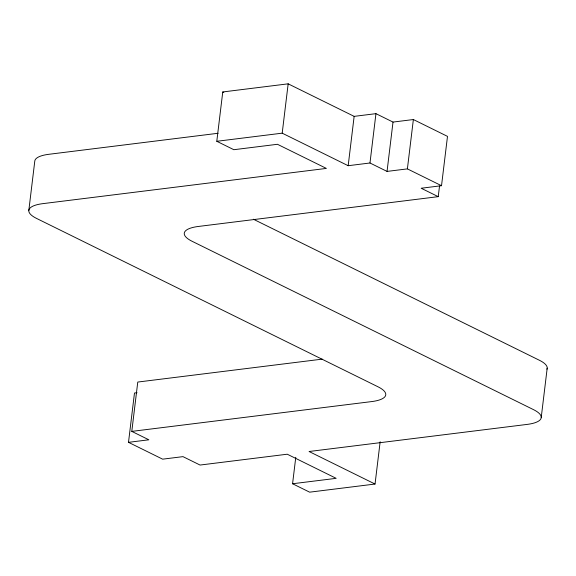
<?xml version="1.0" encoding="UTF-8"?>
<svg xmlns="http://www.w3.org/2000/svg" width="576" height="576" viewBox="0 0 576 576"><rect width="100%" height="100%" fill="white"/><g stroke="black" fill="none" stroke-linecap="round" stroke-linejoin="round"><path stroke-width="0.86" d="M28.8 210.578L34.769 161.244A37.159 10.987 6.9 0 1 48.924 154.289L218.095 133.272M295.769 457.322L292.572 483.754L336.175 478.339L287.258 454.212L200.052 465.048L182.988 456.638L162.634 459.166L128.506 442.332L134.482 392.998L137.023 392.681M128.506 442.332L148.853 439.805L131.789 431.388L137.765 382.054L322.222 359.136M131.789 431.388L371.606 401.594A37.159 10.987 6.9 0 0 377.928 386.762L36.641 218.462A37.159 10.987 6.9 0 1 42.955 203.63L326.376 168.415L277.459 144.288L233.856 149.71L216.792 141.293L222.761 91.958L288.166 83.83L354.146 116.366L375.948 113.659L393.012 122.076L413.366 119.542L447.494 136.375L441.518 185.71L421.171 188.244L438.235 196.654L439.517 186.084M441.518 185.71L407.39 168.883L387.043 171.41L369.979 162.994L348.178 165.708L282.197 133.164L288.166 83.83M348.178 165.708L354.146 116.366M369.979 162.994L375.948 113.659M387.043 171.41L393.012 122.076M407.39 168.883L413.366 119.542M292.572 483.754L309.636 492.17L375.041 484.042L380.16 441.756M541.231 417.463L547.2 368.129M216.792 141.293L282.197 133.164M438.235 196.654L198.418 226.454A37.159 10.987 6.9 0 0 192.103 241.286L533.39 409.586A37.159 10.987 6.9 0 1 527.076 424.418L309.06 451.505L375.041 484.042M222.761 91.958L223.826 92.484M253.375 219.218L539.359 360.245A37.159 10.987 6.9 0 1 546.934 369.238"/></g></svg>
